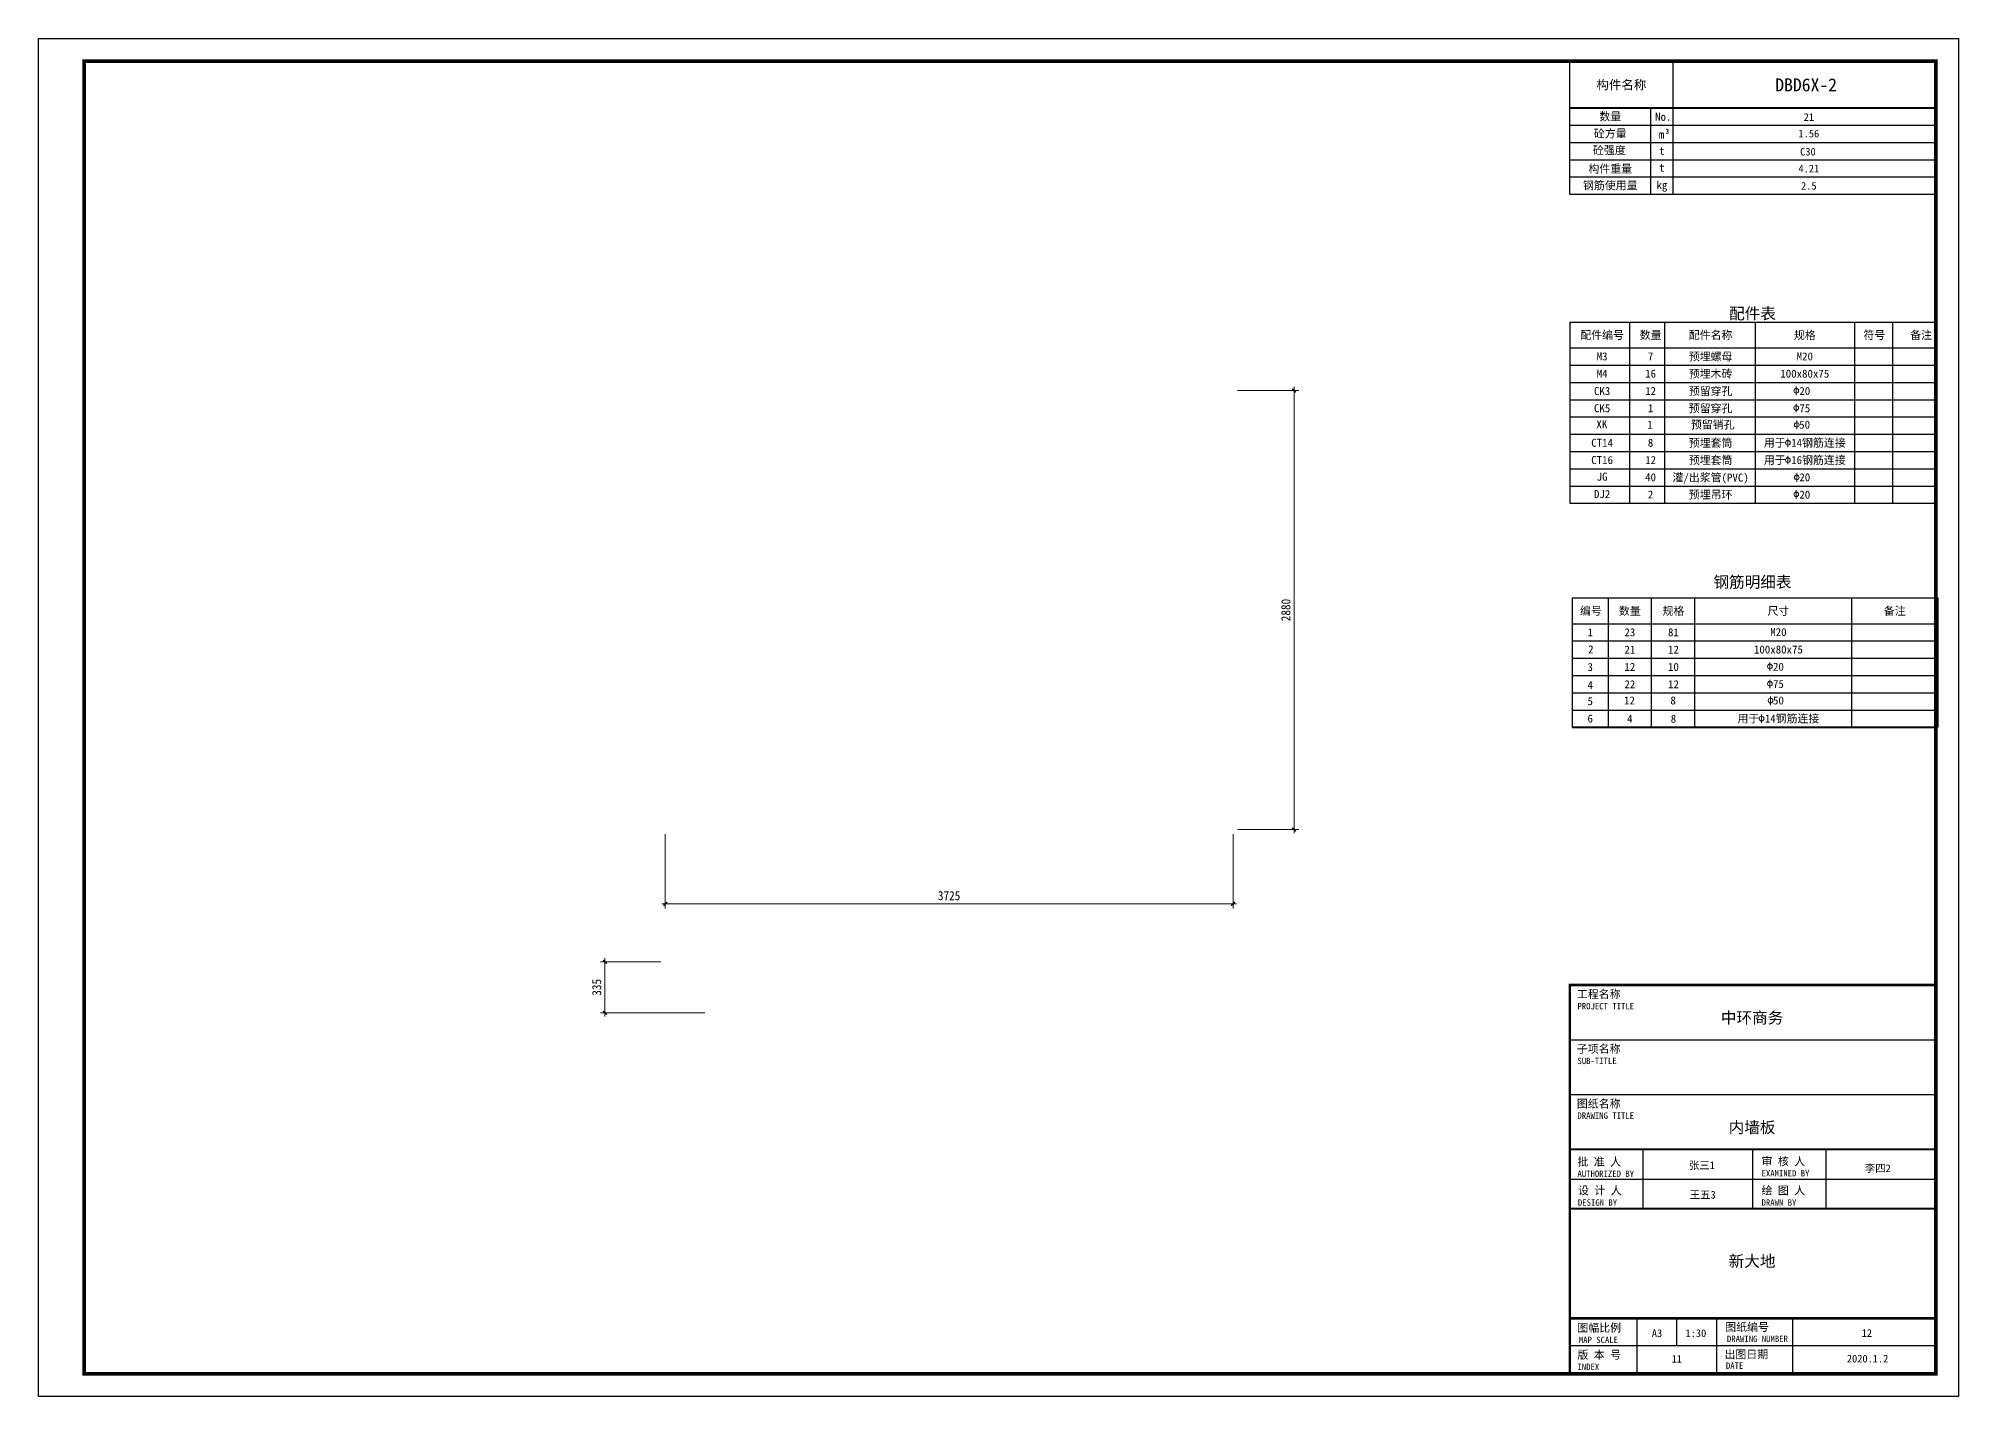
# Model space of a CAD drawing. Header units: millimetres. Extents: x 0 to 27233, y 0 to 8910.
# Drawn here: x 14633 to 27233, y 0 to 8910 of the extents above; entities that cross this region are included whole.
import ezdxf
from ezdxf.enums import TextEntityAlignment as Align

# ---------------------------------------------------------------- set-up
doc = ezdxf.new("R2010")
doc.units = ezdxf.units.MM
for name, color, linetype in [('DBD6X-1##宽度', 4, 'Continuous'), ('DBD6X-1##长度', 4, 'Continuous'), ('DBD6X-1##高度', 4, 'Continuous'), ('图框2', 1, 'Continuous'), ('图框签字栏-图框文字', 255, 'Continuous'), ('图框线', 7, 'Continuous')]:
    doc.layers.add(name, color=color, linetype=linetype)
doc.styles.add('YZ-样式 2', font='simhei.ttf', dxfattribs={"width": 0.9})
doc.styles.add('图框签字栏$0$宋体', font='', dxfattribs={"width": 0.8})
doc.styles.add('图签-样式 2', font='')
doc.styles.add('图签-黑体', font='simhei.ttf')
doc.styles.get('图框签字栏$0$宋体').set_extended_font_data('NSimSun')
doc.styles.get('图签-样式 2').set_extended_font_data('NSimSun')
doc.dimstyles.new('YZ-30', dxfattribs={"dimscale": 30, "dimtxt": 2, "dimasz": 0.8, "dimexe": 1, "dimexo": 1, "dimgap": 0.8, "dimtad": 1, "dimdec": 0, "dimzin": 1, "dimdsep": 46, "dimtxsty": 'YZ-样式 2', "dimblk": 'ARCHTICK', "dimcen": 250, "dimdle": 0.8, "dimclrd": 151, "dimclre": 151, "dimclrt": 7, "dimazin": 0, "dimtfac": 1, "dimtdec": 0, "dimtix": 1, "dimtmove": 2, "dimatfit": 2, "dimldrblk": 'ARCHTICK', "dimfxl": 1, "dimlwd": 9, "dimlwe": 9, "dimarcsym": 0})

# ---------------------------------------------------------------- blocks, each defined once
blk = doc.blocks.new('构件信息')
at = {"layer": '图框线'}
for p, q in [((2184, 3014), (2184, 3886)), ((2184, 3886), (4585, 3886)), ((2859, 3886), (2859, 3014)), ((4585, 3886), (4585, 3014)), ((2715, 3014), (2715, 3580)), ((2184, 3467), (4585, 3467)), ((2184, 3354), (4585, 3354)), ((2184, 3240), (4585, 3240)), ((2184, 3127), (4585, 3127)), ((2184, 3127), (4585, 3127)), ((2184, 3014), (4585, 3014))]:
    blk.add_line(p, q, dxfattribs=at)
at = {"layer": '图框线', "const_width": 12.1}
blk.add_lwpolyline([(2184, 3580), (4585, 3580)], dxfattribs=at)
at = {"style": '图签-黑体'}
blk.add_attdef('构件名称', (3532, 3689), '', height=85, dxfattribs=at)
for tag, p in [('数量', (3752, 3495)), ('砼方量', (3752, 3387)), ('混凝土强度', (3746, 3268)), ('构件重量', (3752, 3157)), ('钢筋使用量', (3752, 3044))]:
    blk.add_attdef(tag, text='', height=50, dxfattribs=at).set_placement(p, align=Align.CENTER)
at = {"layer": '图框签字栏-图框文字', "style": '图签-黑体'}
for s, height, p in [('构件名称', 60, (2522, 3732)), ('数量', 52.5, (2449, 3524)), ('No.', 52.5, (2797, 3522)), ('砼方量', 52.5, (2449, 3412)), ('m', 52.5, (2785, 3407)), ('m', 52.5, (2785, 3405)), ('3', 31.8, (2823, 3428)), ('3', 31.8, (2823, 3426)), ('砼强度', 52.5, (2443, 3302)), ('t', 52.5, (2788, 3299)), ('构件重量', 52.5, (2449, 3181)), ('t', 52.5, (2788, 3188)), ('钢筋使用量', 52.5, (2449, 3072)), ('kg', 52.5, (2788, 3074))]:
    blk.add_text(s, height=height, dxfattribs=at).set_placement(p, align=Align.MIDDLE_CENTER)
blk = doc.blocks.new('图纸信息')
at = {"layer": '图框线'}
for p, q in [((10049, 2341), (12450, 2341)), ((10049, 1981), (12450, 1981)), ((10530, 1233), (10530, 1622)), ((11250, 1233), (11250, 1622)), ((11730, 1233), (11730, 1622)), ((12450, 1425), (10049, 1425)), ((12450, 1233), (10049, 1233)), ((12450, 1233), (10049, 1233)), ((10491, 150), (10491, 514)), ((10752, 332), (10752, 514)), ((11013, 150), (11013, 514)), ((11513, 150), (11513, 514)), ((12450, 332), (10049, 332)), ((11013, 150), (10049, 150))]:
    blk.add_line(p, q, dxfattribs=at)
at = {"layer": '图框线', "const_width": 17}
blk.add_lwpolyline([(10049, 2700), (12450, 2700), (12450, 150), (10049, 150)], close=True, dxfattribs=at)
at = {"layer": '图框线'}
for points, const_width in [([(10049, 2700), (12450, 2700)], 12.1), ([(10049, 1622), (12450, 1622)], 12.1), ([(10049, 1233), (12450, 1233)], 12.1), ([(10049, 514), (12450, 514)], 17)]:
    blk.add_lwpolyline(points, dxfattribs=dict(at, const_width=const_width))
at = {"style": '图签-黑体', "flags": 1}
for tag, p in [('构件名称', (10796, 2774)), ('构件类型', (11518, 2774))]:
    blk.add_attdef(tag, p, '', height=50, dxfattribs=at)
at = {"style": '图签-黑体'}
for tag, height, p in [('项目名称', 75, (11245, 2448)), ('子项名称', 75, (11231, 2105)), ('图纸名称', 75, (11245, 1729)), ('批准人', 50, (10916, 1492)), ('审核人', 50, (12070, 1473)), ('设计人', 50, (10921, 1299)), ('绘图人', 50, (12070, 1299)), ('设计单位', 75, (11245, 851)), ('图幅', 50, (10621, 391)), ('Scale', 50, (10876, 391)), ('图纸编号', 50, (11998, 392)), ('版本', 50, (10751, 223)), ('出图日期', 50, (12003, 224))]:
    blk.add_attdef(tag, text='', height=height, dxfattribs=at).set_placement(p, align=Align.CENTER)
at = {"layer": '图框签字栏-图框文字'}
for s, height, style, p in [('工程名称', 52.5, '图签-黑体', (10095, 2614)), ('PROJECT TITLE', 42, '图框签字栏$0$宋体', (10099, 2540)), ('子项名称', 52.5, '图签-黑体', (10095, 2255)), ('SUB-TITLE', 42, '图框签字栏$0$宋体', (10099, 2181)), ('图纸名称', 52.5, '图签-黑体', (10095, 1895)), ('DRAWING TITLE', 42, '图框签字栏$0$宋体', (10099, 1822)), ('批 准 人', 52.5, '图签-黑体', (10099, 1514)), ('审 核 人', 52.5, '图签-黑体', (11307, 1517)), ('AUTHORIZED BY', 42, '图框签字栏$0$宋体', (10099, 1441)), ('绘 图 人', 52.5, '图签-黑体', (11307, 1326)), ('EXAMINED BY', 42, '图框签字栏$0$宋体', (11307, 1444)), ('设 计 人', 52.5, '图签-黑体', (10102, 1326)), ('DESIGN BY', 42, '图框签字栏$0$宋体', (10102, 1252)), ('DRAWN BY', 42, '图框签字栏$0$宋体', (11307, 1252)), ('图幅比例', 52.5, '图签-黑体', (10099, 425)), ('MAP SCALE', 42, '图框签字栏$0$宋体', (10108, 351)), ('图纸编号', 52.5, '图签-黑体', (11069, 430)), ('版 本 号', 52.5, '图签-黑体', (10099, 248)), ('出图日期', 52.5, '图签-黑体', (11064, 251)), ('INDEX', 42, '图框签字栏$0$宋体', (10099, 174)), ('DATE', 42, '图框签字栏$0$宋体', (11073, 182))]:
    blk.add_text(s, height=height, dxfattribs=dict(at, style=style)).set_placement(p)
at = {"layer": '图框签字栏-图框文字', "style": '图框签字栏$0$宋体'}
blk.add_text('DRAWING NUMBER', height=42, dxfattribs=at).set_placement((11280, 358), align=Align.CENTER)
blk = doc.blocks.new('_ArchTick')
at = {"color": 0, "linetype": 'ByBlock', "const_width": 0.4}
blk.add_lwpolyline([(-0.5, -0.5), (0.5, 0.5)], dxfattribs=at)
blk = doc.blocks.new('*D17')
at = {"layer": 'DBD6X-1##长度', "color": 151, "lineweight": 9, "transparency": 16777216}
for p, q in [((18747, 3690), (18747, 3202)), ((22472, 3690), (22472, 3202)), ((18723, 3232), (22496, 3232))]:
    blk.add_line(p, q, dxfattribs=at)
at = {"layer": 'Defpoints', "color": 0, "transparency": 16777216}
for p in [(18747, 3720), (22472, 3720), (22472, 3232)]:
    blk.add_point(p, dxfattribs=at)
at = {"layer": 'DBD6X-1##长度', "color": 151, "lineweight": 9, "transparency": 16777216, "xscale": 24, "yscale": 24, "zscale": 24, "rotation": 180}
blk.add_blockref('_ArchTick', (18747, 3232), dxfattribs=at)
at = {"layer": 'DBD6X-1##长度', "color": 151, "lineweight": 9, "transparency": 16777216, "xscale": 24, "yscale": 24, "zscale": 24}
blk.add_blockref('_ArchTick', (22472, 3232), dxfattribs=at)
at = {"layer": 'DBD6X-1##长度', "color": 7, "transparency": 16777216, "insert": (20609, 3286), "char_height": 60, "attachment_point": 5, "style": 'YZ-样式 2'}
blk.add_mtext('3725', dxfattribs=at)
blk = doc.blocks.new('*D18')
at = {"layer": 'DBD6X-1##高度', "color": 151, "lineweight": 9, "transparency": 16777216}
for p, q in [((18717, 2852), (18321, 2852)), ((18351, 2876), (18351, 2493)), ((19007, 2517), (18321, 2517))]:
    blk.add_line(p, q, dxfattribs=at)
at = {"layer": 'Defpoints', "color": 0, "transparency": 16777216}
for p in [(18747, 2852), (18351, 2517), (19037, 2517)]:
    blk.add_point(p, dxfattribs=at)
at = {"layer": 'DBD6X-1##高度', "color": 151, "lineweight": 9, "transparency": 16777216, "xscale": 24, "yscale": 24, "zscale": 24}
for p, rotation in [((18351, 2852), 90), ((18351, 2517), 270)]:
    blk.add_blockref('_ArchTick', p, dxfattribs=dict(at, rotation=rotation))
at = {"layer": 'DBD6X-1##高度', "color": 7, "transparency": 16777216, "insert": (18297, 2685), "char_height": 60, "attachment_point": 5, "rotation": 90, "style": 'YZ-样式 2'}
blk.add_mtext('335', dxfattribs=at)
blk = doc.blocks.new('*D19')
at = {"layer": 'DBD6X-1##宽度', "color": 151, "lineweight": 9, "transparency": 16777216}
for p, q in [((22502, 6600), (22903, 6600)), ((22873, 6624), (22873, 3696)), ((22502, 3720), (22903, 3720))]:
    blk.add_line(p, q, dxfattribs=at)
at = {"layer": 'Defpoints', "color": 0, "transparency": 16777216}
for p in [(22472, 6600), (22472, 3720), (22873, 3720)]:
    blk.add_point(p, dxfattribs=at)
at = {"layer": 'DBD6X-1##宽度', "color": 151, "lineweight": 9, "transparency": 16777216, "xscale": 24, "yscale": 24, "zscale": 24}
for p, rotation in [((22873, 6600), 90), ((22873, 3720), 270)]:
    blk.add_blockref('_ArchTick', p, dxfattribs=dict(at, rotation=rotation))
at = {"layer": 'DBD6X-1##宽度', "color": 7, "transparency": 16777216, "insert": (22819, 5160), "char_height": 60, "attachment_point": 5, "rotation": 90, "style": 'YZ-样式 2'}
blk.add_mtext('2880', dxfattribs=at)
blk = doc.blocks.new('DBD6X-2##配件')
at = {"layer": '图框签字栏-图框文字', "color": 2, "lineweight": 15}
for points in [[(26168, 6626), (26168, 6570)], [(26168, 6513), (26168, 6457)], [(26171, 6403), (26171, 6347)], [(26113, 6285), (26113, 6229)], [(26113, 6172), (26113, 6116)], [(26171, 6058), (26171, 6002)], [(26168, 5946), (26168, 5890)]]:
    blk.add_lwpolyline(points, dxfattribs=at)
for centre in [(26168, 6599), (26168, 6486), (26171, 6375), (26113, 6257), (26113, 6144), (26168, 5919), (26171, 6030)]:
    blk.add_circle(centre, 15.4, dxfattribs=at)
at = {"layer": '图框线'}
for p, q in [((24682, 7049), (27083, 7049)), ((24682, 7049), (24682, 5860)), ((25074, 7049), (25074, 5860)), ((25304, 7049), (25304, 5860)), ((25898, 7049), (25898, 5860)), ((26550, 7049), (26550, 5860)), ((26800, 7049), (26800, 5860)), ((27083, 7049), (27083, 5860)), ((24682, 6880), (27083, 6880)), ((24682, 6767), (27083, 6767)), ((24682, 6653), (27083, 6653)), ((24682, 6540), (27083, 6540)), ((24682, 6427), (27083, 6427)), ((24682, 6313), (27083, 6313)), ((24682, 6200), (27083, 6200)), ((24682, 6087), (27083, 6087)), ((24682, 5973), (27083, 5973)), ((24682, 5860), (27083, 5860)), ((24682, 5860), (27083, 5860))]:
    blk.add_line(p, q, dxfattribs=at)
at = {"layer": '图框签字栏-图框文字', "style": '图签-黑体'}
for s, p in [('配件编号', (24894, 6964)), ('数量', (25212, 6964)), ('配件名称', (25606, 6964)), ('规格', (26224, 6963)), ('符号', (26681, 6964)), ('备注', (26987, 6964))]:
    blk.add_text(s, height=52.5, dxfattribs=at).set_placement(p, align=Align.MIDDLE_CENTER)
at = {"layer": '图框签字栏-图框文字', "color": 2, "style": '图签-样式 2'}
for s, p in [('M3', (24894, 6824)), ('7', (25212, 6824)), ('预埋螺母', (25606, 6823)), ('M20', (26224, 6824)), ('M4', (24894, 6711)), ('16', (25212, 6711)), ('预埋木砖', (25606, 6710)), ('100x80x75', (26224, 6711)), ('CK3', (24894, 6597)), ('12', (25212, 6597)), ('预留穿孔', (25606, 6596)), ('CK5', (24894, 6484)), ('1', (25212, 6484)), ('预留穿孔', (25606, 6483)), ('XK', (24892, 6379)), ('1', (25209, 6376)), ('预留销孔', (25620, 6376)), ('50', (26223, 6376)), ('CT14', (24894, 6257)), ('8', (25212, 6257)), ('预埋套筒', (25606, 6256)), ('预埋套筒', (25606, 6143)), ('用于 14钢筋连接', (26224, 6257)), ('用于 16钢筋连接', (26224, 6144)), ('CT16', (24894, 6144)), ('JG', (24894, 6035)), ('40', (25212, 6031)), ('12', (25212, 6144)), ('灌/出浆管(PVC)', (25606, 6029)), ('20', (26224, 6031)), ('DJ2', (24894, 5921)), ('2', (25212, 5918)), ('预埋吊环', (25606, 5917)), ('20', (26224, 5917))]:
    blk.add_text(s, height=52.5, dxfattribs=at).set_placement(p, align=Align.MIDDLE_CENTER)
for s, p in [('20', (26224, 6597)), ('75', (26224, 6484))]:
    blk.add_text(s, height=52.5, rotation=0, dxfattribs=at).set_placement(p, align=Align.MIDDLE_CENTER)
blk = doc.blocks.new('DBD6X-2##钢筋')
at = {"layer": '图框签字栏-图框文字', "color": 2, "lineweight": 15}
for points in [[(25995, 4816), (25995, 4761)], [(25995, 4703), (25995, 4647)], [(25999, 4593), (25999, 4537)], [(25940, 4475), (25940, 4420)]]:
    blk.add_lwpolyline(points, dxfattribs=at)
for centre in [(25995, 4790), (25995, 4676), (25999, 4566), (25940, 4448)]:
    blk.add_circle(centre, 15.4, dxfattribs=at)
at = {"layer": '图框线'}
for p, q in [((24697, 5240), (27098, 5240)), ((24697, 5240), (24697, 4390)), ((24934, 5239), (24934, 4390)), ((25215, 5240), (25215, 4390)), ((25501, 5240), (25501, 4390)), ((26531, 5240), (26531, 4390)), ((27098, 5240), (27098, 4391)), ((24697, 5070), (27098, 5070)), ((24697, 4957), (27098, 4957)), ((24697, 4844), (27098, 4844)), ((24697, 4730), (27098, 4730)), ((24697, 4617), (27098, 4617)), ((24697, 4504), (27098, 4504)), ((24697, 4390), (27098, 4390))]:
    blk.add_line(p, q, dxfattribs=at)
at = {"layer": '图框线', "const_width": 12.1}
blk.add_lwpolyline([(24697, 4390), (27098, 4391)], dxfattribs=at)
at = {"layer": '图框签字栏-图框文字', "style": '图签-黑体'}
for s, p in [('编号', (24820, 5154)), ('数量', (25076, 5154)), ('规格', (25362, 5154)), ('尺寸', (26051, 5154)), ('备注', (26814, 5154))]:
    blk.add_text(s, height=52.5, dxfattribs=at).set_placement(p, align=Align.MIDDLE_CENTER)
at = {"layer": '图框签字栏-图框文字', "color": 2, "style": '图签-样式 2'}
for s, p in [('M20', (26051, 5015)), ('1', (24816, 5014)), ('2', (24820, 4902)), ('23', (25076, 5014)), ('21', (25076, 4900)), ('81', (25362, 5014)), ('12', (25362, 4900)), ('100x80x75', (26051, 4901)), ('3', (24816, 4786)), ('12', (25076, 4787)), ('10', (25362, 4787)), ('4', (24816, 4668)), ('22', (25076, 4673)), ('12', (25362, 4673)), ('5', (24816, 4562)), ('12', (25074, 4567)), ('8', (25360, 4567)), ('50', (26051, 4567)), ('6', (24816, 4448)), ('4', (25076, 4447)), ('8', (25362, 4447)), ('用于 14钢筋连接', (26051, 4448))]:
    blk.add_text(s, height=52.5, dxfattribs=at).set_placement(p, align=Align.MIDDLE_CENTER)
for s, p in [('20', (26051, 4788)), ('75', (26051, 4675))]:
    blk.add_text(s, height=52.5, rotation=0, dxfattribs=at).set_placement(p, align=Align.MIDDLE_CENTER)

msp = doc.modelspace()

# ---------------------------------------------------------------- linework, layer by layer
at = {"layer": '图框2', "color": 1}
msp.add_lwpolyline([(14633.2, 0), (14633.2, 8910), (27233.2, 8910), (27233.2, 0)], close=True, dxfattribs=at)
at = {"layer": '图框线', "const_width": 24}
msp.add_lwpolyline([(14933.2, 8760), (27083.2, 8760), (27083.2, 150), (14933.2, 150)], close=True, dxfattribs=at)

# ---------------------------------------------------------------- block references
for name, p, values in [('构件信息', (22498.5, 4873.9), {'构件名称': 'DBD6X-2', '数量': '21', '砼方量': '1.56', '构件重量': '4.21', '混凝土强度': 'C30', '钢筋使用量': '2.5'}), ('图纸信息', (14633.2, 0), {'项目名称': '中环商务', '图纸名称': '内墙板', '批准人': '张三1', '审核人': '李四2', '设计人': '王五3', '设计单位': '新大地', '图纸编号': '12', '图幅': 'A3', 'Scale': '1:30', '版本': '11', '出图日期': '2020.1.2'})]:
    msp.add_blockref(name, p).add_auto_attribs(values)
for name in ['DBD6X-2##配件', 'DBD6X-2##钢筋']:
    msp.add_blockref(name, (0, 0))

# ---------------------------------------------------------------- texts
at = {"layer": '图框签字栏-图框文字', "style": '图签-黑体'}
for s, p in [('配件表', (25880.9, 7105.3)), ('钢筋明细表', (25880.9, 5344.2))]:
    msp.add_text(s, height=75, dxfattribs=at).set_placement(p, align=Align.MIDDLE_CENTER)

# ---------------------------------------------------------------- dimensions: what is measured, and where the dimension line sits
at = {"layer": 'DBD6X-1##宽度', "color": 0}
dim = msp.add_linear_dim(base=(22873.4, 3720.3), p1=(22471.7, 6600.3), p2=(22471.7, 3720.3), angle=90, dimstyle='YZ-30', override={"dimfxl": 20}, dxfattribs=at)
dim.commit()
dim.dimension.update_dxf_attribs({"geometry": '*D19', "text_midpoint": (22819, 5160.3), "dimtype": 160})
at = {"layer": 'DBD6X-1##长度', "color": 3}
dim = msp.add_linear_dim(base=(22471.7, 3232), p1=(18746.7, 3720.3), p2=(22471.7, 3720.3), dimstyle='YZ-30', override={"dimfxl": 20}, dxfattribs=at)
dim.commit()
dim.dimension.update_dxf_attribs({"geometry": '*D17', "text_midpoint": (20609.2, 3286)})
at = {"layer": 'DBD6X-1##高度', "color": 3}
dim = msp.add_linear_dim(base=(18351.2, 2517), p1=(18746.7, 2852), p2=(19036.7, 2517), angle=90, dimstyle='YZ-30', override={"dimfxl": 20}, dxfattribs=at)
dim.commit()
dim.dimension.update_dxf_attribs({"geometry": '*D18', "text_midpoint": (18297.2, 2684.5)})

doc.saveas('drawing.dxf')
